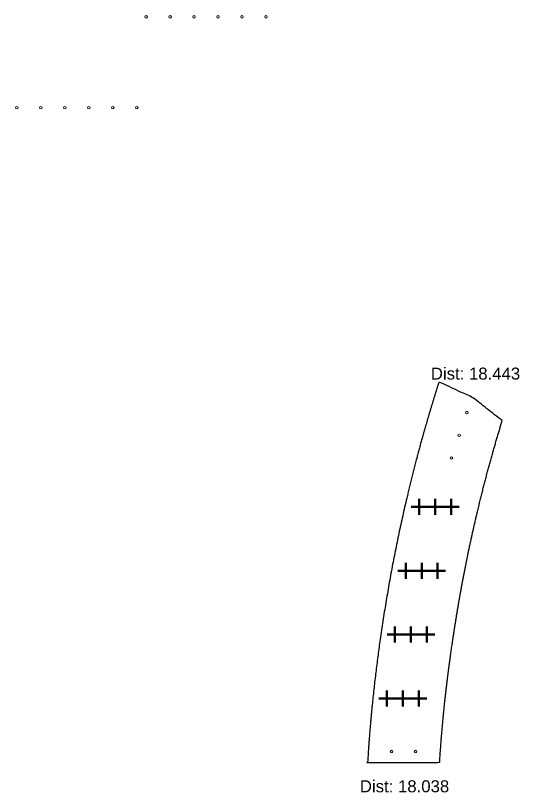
# Model space of a CAD drawing. Header units: inches. Extents: x -241 to 10083, y -1696 to 1281.
# Drawn here: x 5809 to 5935.1, y -1510.1 to -1315.8 of the extents above; entities that cross this region are included whole.
import ezdxf

# ---------------------------------------------------------------- set-up
doc = ezdxf.new("R2010")
doc.units = ezdxf.units.IN
doc.header["$MEASUREMENT"] = 0
doc.header["$PDMODE"] = 2
doc.header["$PDSIZE"] = 2
for name, color, linetype, lineweight in [('Annotation', 7, 'Continuous', 9), ('Drilling', 3, 'Continuous', 13), ('Engrave', 4, 'Continuous', 50)]:
    doc.layers.add(name, color=color, linetype=linetype, lineweight=lineweight)
doc.styles.get("Standard").update_dxf_attribs({"font": 'Arial.ttf'})

# ---------------------------------------------------------------- blocks, each defined once
blk = doc.blocks.new('*U1770')
at = {"layer": 'Engrave'}
blk.add_point((0, 0), dxfattribs=at)
blk = doc.blocks.new('*U1772')
at = {"layer": 'Engrave', "color": 0, "linetype": 'ByBlock', "lineweight": -2, "transparency": 16777216}
for p in [(0, 0), (4, 0), (8, 0)]:
    blk.add_blockref('*U1770', p, dxfattribs=at)
blk = doc.blocks.new('*U1773')
at = {"layer": 'Engrave'}
blk.add_point((0, 0), dxfattribs=at)
blk = doc.blocks.new('*U1774')
at = {"layer": 'Engrave', "color": 0, "linetype": 'ByBlock', "lineweight": -2, "transparency": 16777216}
for p in [(0, 0), (4, 0), (8, 0)]:
    blk.add_blockref('*U1773', p, dxfattribs=at)
blk = doc.blocks.new('*U1775')
at = {"layer": 'Engrave'}
blk.add_point((0, 0), dxfattribs=at)
blk = doc.blocks.new('*U1776')
at = {"layer": 'Engrave', "color": 0, "linetype": 'ByBlock', "lineweight": -2, "transparency": 16777216}
for p in [(0, 0), (4, 0), (8, 0)]:
    blk.add_blockref('*U1775', p, dxfattribs=at)
blk = doc.blocks.new('*U1777')
at = {"layer": 'Engrave'}
blk.add_point((0, 0), dxfattribs=at)
blk = doc.blocks.new('*U1778')
at = {"layer": 'Engrave', "color": 0, "linetype": 'ByBlock', "lineweight": -2, "transparency": 16777216}
for p in [(0, 0), (4, 0), (8, 0)]:
    blk.add_blockref('*U1777', p, dxfattribs=at)

msp = doc.modelspace()

# ---------------------------------------------------------------- linework, layer by layer
msp.add_rational_spline([(5930.82039, -1417.09406), (5929.24854, -1422.2036), (5927.78983, -1427.35206), (5924.85133, -1438.66139), (5923.41819, -1444.83165), (5921.3039, -1455.1284), (5920.53226, -1459.23416), (5919.11859, -1467.47802), (5918.47527, -1471.61995), (5917.32045, -1479.90434), (5916.8098, -1484.04916), (5916.15185, -1490.26362), (5915.95103, -1492.33072), (5915.68058, -1495.42436), (5915.59556, -1496.45441), (5915.43626, -1498.51209), (5915.36271, -1499.53607), (5915.24535, -1501.26072), (5915.20038, -1501.94296), (5915.1554, -1502.63344), (5909.14279, -1502.63344), (5903.13019, -1502.63344), (5897.11758, -1502.63344), (5897.22804, -1500.92651), (5897.58943, -1495.34175), (5898.63905, -1483.88071), (5900.96467, -1466.03959), (5904.78655, -1444.95586), (5909.74097, -1424.66886), (5913.3584, -1412.51084), (5914.99997, -1407.39929), (5917.77922, -1408.71376), (5920.55848, -1410.02822), (5923.33773, -1411.34268), (5923.40294, -1411.37353), (5923.46445, -1411.41122), (5923.52154, -1411.45532), (5925.95449, -1413.3349), (5928.38744, -1415.21448), (5930.82039, -1417.09406)], [1, 1, 1, 1, 1, 1, 1, 1, 1, 1, 1, 1, 1, 1, 1, 1, 1, 1, 1, 1, 1, 1, 1, 1, 1, 1, 1, 1, 1, 1, 1, 1, 1, 1, 0.996115800274, 0.996115800274, 1, 1, 1, 1], degree=3, knots=[0, 0, 0, 0, 26.579958477, 26.579958477, 58.040169293, 58.040169293, 78.743108881, 78.743108881, 99.44604847, 99.44604847, 120.148988059, 120.148988059, 130.500457853, 130.500457853, 135.67619275, 135.67619275, 140.851927647, 140.851927647, 144.171582329, 144.171582329, 144.171582329, 145.171582329, 145.171582329, 145.171582329, 153.270386151, 171.669395215, 199.652659065, 238.435450903, 273.058485796, 298.47622308, 298.47622308, 298.47622308, 299.47622308, 299.47622308, 299.47622308, 299.69222245, 299.69222245, 299.69222245, 300.69222245, 300.69222245, 300.69222245, 300.69222245])
at = {"layer": 'Drilling'}
for centre in [(5841.70043, -1316.09671), (5847.70043, -1316.09671), (5853.70043, -1316.09671), (5859.70043, -1316.09671), (5865.70043, -1316.09671), (5871.70043, -1316.09671), (5809.35966, -1338.81597), (5815.35966, -1338.81597), (5821.35966, -1338.81597), (5827.35966, -1338.81597), (5833.35966, -1338.81597), (5839.35966, -1338.81597), (5921.94712, -1415.08789), (5920.02099, -1420.77032), (5918.09486, -1426.45276), (5903.13649, -1499.88344), (5909.13649, -1499.88344)]:
    msp.add_circle(centre, 0.3225, dxfattribs=at)

# ---------------------------------------------------------------- block references
at = {"layer": 'Engrave', "xscale": -1}
for name, p in [('*U1778', (5918.014, -1438.63344)), ('*U1776', (5914.66043, -1454.63344)), ('*U1774', (5911.98481, -1470.63344)), ('*U1772', (5909.95511, -1486.63344))]:
    msp.add_blockref(name, p, dxfattribs=at)

# ---------------------------------------------------------------- texts
at = {"layer": 'Annotation', "char_height": 3, "attachment_point": 1}
for s, insert in [('Dist: 18.443', (5912.95015, -1403.83179)), ('Dist: 18.038', (5895.18946, -1507.06618))]:
    msp.add_mtext_dynamic_manual_height_columns(s, width=45.2101633, gutter_width=1, heights=[0], dxfattribs=dict(at, insert=insert))

doc.saveas('drawing.dxf')
